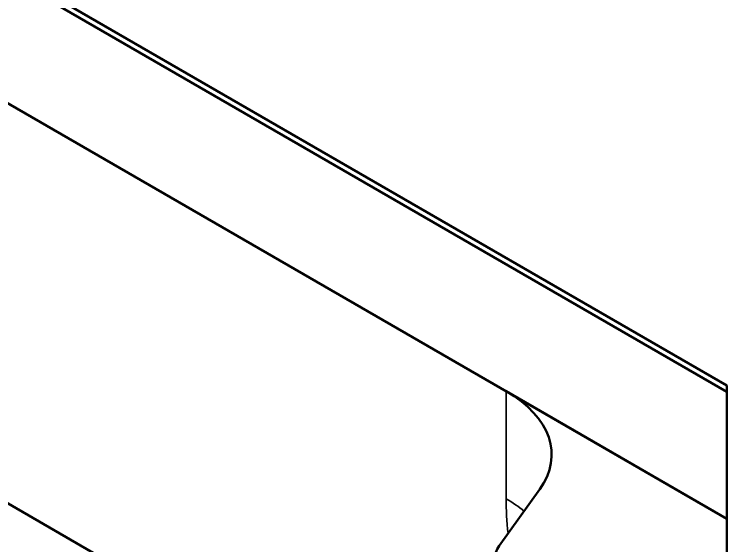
# Model space of a CAD drawing. Header units: inches. Extents: x -20.7 to 49, y -43 to 17.2.
# Drawn here: x 20.324 to 21.407, y 13.569 to 14.376 of the extents above; entities that cross this region are included whole.
import ezdxf

# ---------------------------------------------------------------- set-up
doc = ezdxf.new("R2010")
doc.units = ezdxf.units.IN
doc.header["$MEASUREMENT"] = 0
doc.layers.add('Visible (ANSI)', color=7, linetype='Continuous', lineweight=50)
doc.layers.add('Visible Narrow (ANSI)', color=7, linetype='Continuous', lineweight=35)

msp = doc.modelspace()

# ---------------------------------------------------------------- linework, layer by layer
at = {"layer": 'Visible (ANSI)'}
for p, q in [((18.81784018669996, 15.30686081048454), (21.40685320443023, 13.81209344776254)), ((21.40685320443026, 13.80244978735771), (18.81784018670016, 15.29721715007962)), ((21.40685320443026, 13.60957657926455), (18.81784018670016, 15.10434394198646)), ((19.61124740181085, 14.038719467272), (20.61344598931935, 13.46009984299251)), ((21.40685320443023, 13.81209344776254), (21.40685320443024, 11.69817317080842)), ((21.07152245927136, 13.80317987524975), (21.40685320443023, 13.60957657926472)), ((21.12272862100161, 13.65455215718182), (21.06109356452109, 13.56864232784964))]:
    msp.add_line(p, q, dxfattribs=at)
for centre, major_axis, start_param, end_param in [((20.90448936135328, 13.70674327120317), (0.2362204724409449, 8.851187499472214e-16), 5.890486225480868, 7.06858347057703), ((21.14838926838042, 13.5477658822411), (-0.09448818897637798, -3.606039351636827e-16), 5.89048622548086, 7.461282552275766)]:
    msp.add_ellipse(centre, major_axis=major_axis, ratio=0.5773502691896224, start_param=start_param, end_param=end_param, dxfattribs=at)
at = {"layer": 'Visible Narrow (ANSI)'}
msp.add_line((21.07152245927136, 13.80317987524975), (21.07152245927136, 13.63998444769022), dxfattribs=at)
msp.add_ellipse((20.90448936135328, 13.54354784364364), major_axis=(-0.2362204724409448, -1.512351049292536e-14), ratio=0.5773502691896223, start_param=3.746780948542099, end_param=3.926990816986962, dxfattribs=at)
msp.add_open_spline([(21.07152245927136, 13.63998444769022), (21.07152245927136, 13.62290621033328), (21.07244277162496, 13.605293697515), (21.07442466769939, 13.58722384395523)], degree=3, dxfattribs=at)

doc.saveas('drawing.dxf')
